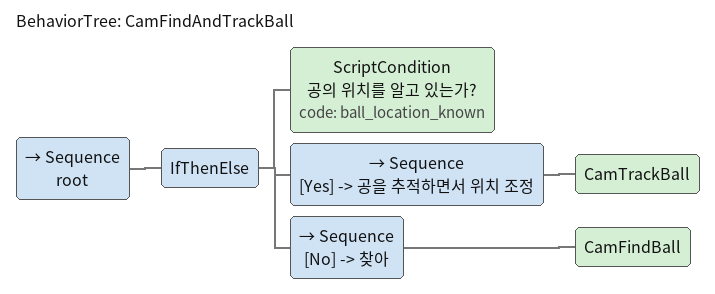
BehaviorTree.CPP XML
<root BTCPP_format="4" >
  <BehaviorTree ID="CamFindAndTrackBall">
     <Sequence name="root">

         <IfThenElse>
            <!-- 두 변수 중 하나라도 true면 success -->
            <!-- 원본은 바로 아래거 ball_location_known || tm_ball_pos_reliable -->
             <ScriptCondition        name="공의 위치를 알고 있는가?" code="ball_location_known" />
             <Sequence               name="[Yes] -> 공을 추적하면서 위치 조정" >
                <CamTrackBall />
             </Sequence>
             <Sequence               name="[No] -> 찾아">
                <!-- 기존꺼 -->
                <CamFindBall />
             </Sequence>
         </IfThenElse>
     </Sequence>
  </BehaviorTree>
</root>
